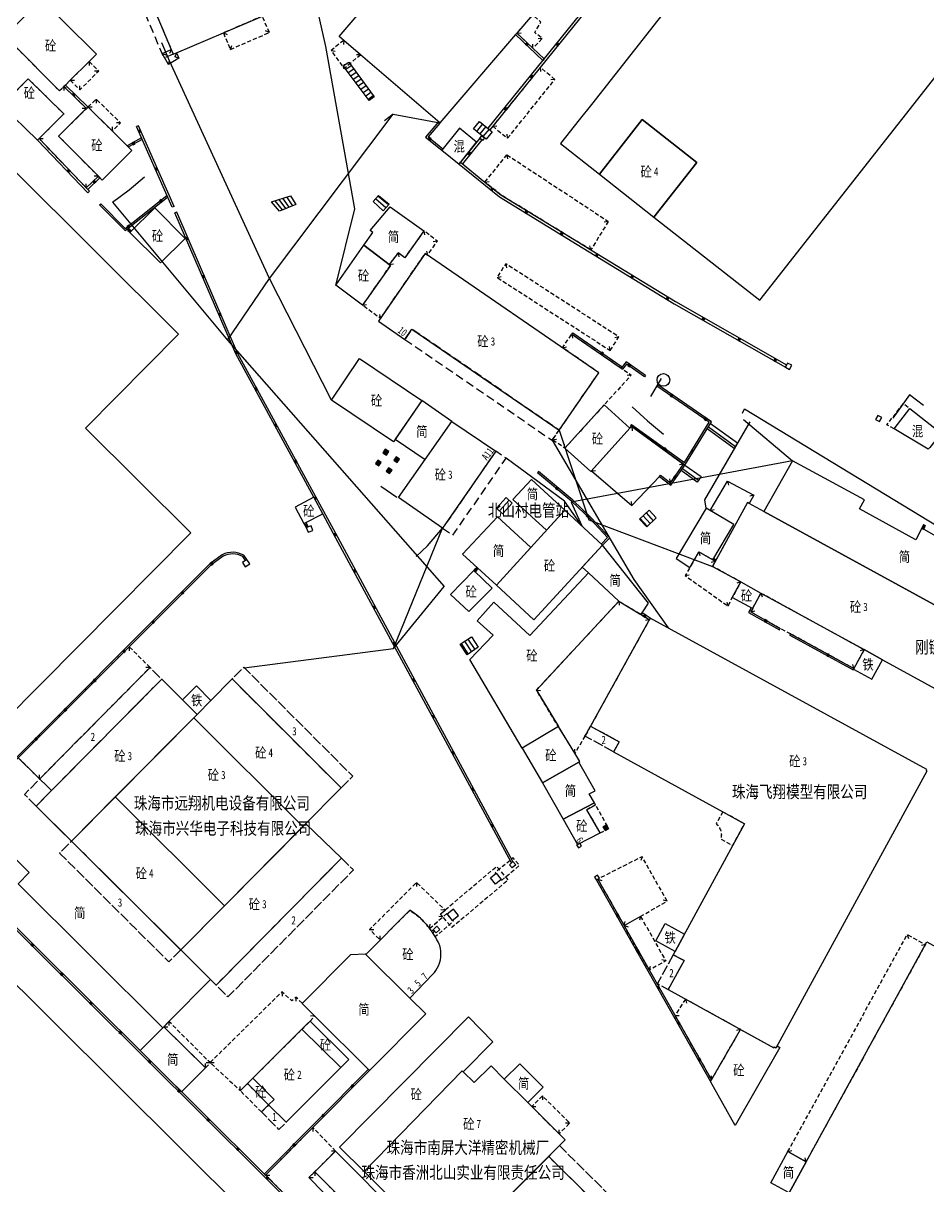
# Model space of a CAD drawing. Extents: x 395778 to 396698, y 996972 to 998012.
# Drawn here: x 396337.4 to 396446.7, y 997103.6 to 997244.1 of the extents above; entities that cross this region are included whole.
import ezdxf
from ezdxf.enums import TextEntityAlignment as Align

# ---------------------------------------------------------------- set-up
doc = ezdxf.new("R2010")
doc.units = 0
doc.header["$LTSCALE"] = 0.5
for name, pattern in [('X32', [1.5, 1, -0.5]), ('X39', [3, 2.5, -0.5]), ('X5', [3, 2, -1])]:
    doc.linetypes.add(name, pattern=pattern)
doc.layers.get('0').update_dxf_attribs({"linetype": 'CONTINUOUS'})
doc.layers.add('ASSIST', color=7, linetype='CONTINUOUS', plot=False)
doc.layers.add('JMD', color=6, linetype='CONTINUOUS')
doc.layers.add('门牌号', color=2, linetype='CONTINUOUS')
doc.styles.add('宋体', font='')
doc.styles.add('正等线体', font='simhei.ttf')
doc.styles.add('细等线体', font='', dxfattribs={"width": 0.8})
doc.styles.get('宋体').set_extended_font_data('SimSun')
doc.styles.get('细等线体').set_extended_font_data('SimSun')
doc.linetypes.add('444', pattern='A,4.5,[145,AAA.SHX,S=1,R=0,X=0,Y=1],4.5,-0.5,[146,AAA.SHX,S=1,R=0,X=0,Y=0],-0.5', length=10)
doc.linetypes.add('445', pattern='A,8,-0.5,[147,AAA.SHX,S=1,R=0,X=0,Y=0],-1.5', length=10)

# ---------------------------------------------------------------- blocks, each defined once
blk = doc.blocks.new('*U0')
at = {"linetype": 'Continuous'}
for points in [[(0, 0), (0.5, 0.5), (-0.5, 0.5)], [(0, 0), (-0.5, 0.5), (-0.5, -0.5)], [(0, 0), (-0.5, -0.5), (0.5, -0.5)], [(0, 0), (0.5, -0.5), (0.5, 0.5)]]:
    blk.add_solid(points, dxfattribs=at)
blk = doc.blocks.new('gc002')
blk.add_lwpolyline([(-0.5, -0.5), (0.5, -0.5), (0.5, 0.5), (-0.5, 0.5), (-0.5, -0.5)])
at = {"linetype": 'Continuous'}
blk.add_blockref('*U0', (0, 0), dxfattribs=at)

msp = doc.modelspace()

# ---------------------------------------------------------------- linework, layer by layer
at = {"layer": 'ASSIST', "linetype": 'Continuous', "flags": 128}
for points in [[(396375.14, 997212.44), (396377.43, 997221.67), (396373.94, 997241.31), (396371.57, 997251.75), (396370.35, 997246.72)], [(396374.61, 997198.59), (396367.11, 997213.29), (396355.04, 997239.59), (396354.09, 997241.73)], [(396362.03, 997205.81), (396367.11, 997213.29), (396382.07, 997233.14), (396387.69, 997232.07)], [(396382.07, 997233.14), (396381, 997232.32)], [(396350.14, 997224), (396352.03, 997225.56)], [(396348.15, 997222.48), (396350.14, 997224)], [(396348.15, 997222.48), (396350.14, 997224)], [(396245.48, 997220.25), (396248.42, 997215.51), (396379.52, 997085.15)], [(396414.46, 997201.18), (396413.16, 997199.03)], [(396410.95, 997197.78), (396412.8, 997196.08)], [(396412.8, 997196.08), (396410.95, 997197.78)], [(396412.8, 997196.08), (396414.71, 997194.46)], [(396402.13, 997194.95), (396405.71, 997184.13), (396420.64, 997178.48)], [(396430.3, 997191.24), (396403.58, 997186.25), (396404.84, 997183.39)], [(396380.55, 997188.19), (396382.52, 997186.85)], [(396364.07, 997166.22), (396382.09, 997168.56), (396388.03, 997183.09)], [(396382.09, 997168.56), (396388.24, 997176.04)]]:
    msp.add_lwpolyline(points, dxfattribs=at)
for points in [[(396379.17, 997234.8), (396376.03, 997238.95), (396376.71, 997239.42), (396379.78, 997235.22)], [(396367.36, 997222.53), (396369.65, 997223.28), (396370.29, 997222.23), (396368.31, 997221.42)], [(396381.59, 997222.27), (396380.85, 997221.43), (396379.63, 997222.57), (396380.27, 997223.32)], [(396420, 997195.11), (396420.4, 997195.77), (396423.67, 997193.41), (396423.28, 997192.75)], [(396416.84, 997190.06), (396417.31, 997190.73), (396419.26, 997189.33), (396418.79, 997188.66)], [(396395.72, 997186.81), (396396.44, 997186.13), (396395.28, 997184.85), (396394.55, 997185.54)], [(396411.83, 997184.21), (396412.99, 997185.28), (396413.85, 997184.36), (396412.71, 997183.26)], [(396390.15, 997169.09), (396391.51, 997169.99), (396392.32, 997168.71), (396391, 997167.81)]]:
    msp.add_lwpolyline(points, close=True, dxfattribs=at)
at = {"layer": 'ASSIST', "linetype": 'Continuous'}
msp.add_lwpolyline([(396392.5, 997232.24), (396394.03, 997231.01), (396393.3, 997230.12), (396391.78, 997231.34)], close=True, dxfattribs=at)
at = {"layer": 'ASSIST', "linetype": 'Continuous', "flags": 128}
for points, elevation in [([(396348.15, 997222.48), (396362.03, 997205.81), (396388.24, 997176.04)], -81.77), ([(396424.37, 997196.22), (396430.3, 997191.24)], -82.36), ([(396401.27, 997193.72), (396411.15, 997176.89), (396415.28, 997171.05)], -83.61), ([(396404.84, 997183.39), (396402.76, 997186.36), (396395.71, 997191.55)], -84.73)]:
    msp.add_lwpolyline(points, dxfattribs=dict(at, elevation=elevation))
at = {"layer": 'JMD', "linetype": 'X32'}
for p, q in [((396361.54, 997242.95), (396362, 997242.76)), ((396367.1, 997242.99), (396366.64, 997243.18)), ((396397.01, 997242.92), (396397.51, 997242.95)), ((396400.08, 997242.29), (396399.58, 997242.25)), ((396362.39, 997240.96), (396362.57, 997241.42)), ((396374.56, 997240.83), (396375.05, 997240.76)), ((396376.08, 997242.05), (396376.07, 997241.55)), ((396398.95, 997241.09), (396398.93, 997241.59)), ((396345.32, 997239.5), (396345.32, 997239)), ((396378.11, 997240.31), (396377.61, 997240.31)), ((396346.48, 997238.33), (396345.98, 997238.33)), ((396376.1, 997238.66), (396376.17, 997239.16)), ((396399.83, 997238.76), (396399.88, 997238.27)), ((396343.04, 997237.23), (396343.54, 997237.23)), ((396344.2, 997236.06), (396344.2, 997236.56)), ((396401.6, 997237.33), (396401.11, 997237.27)), ((396342.28, 997236.47), (396342.28, 997235.97)), ((396345, 997233.82), (396344.5, 997233.82)), ((396345.18, 997234), (396345.68, 997234)), ((396346.17, 997234.94), (396346.17, 997234.44)), ((396348.13, 997231.08, -85.89), (396348.13, 997231.58, -85.89)), ((396349.11, 997232.08), (396348.61, 997232.07)), ((396394.09, 997231.67), (396394.59, 997231.72)), ((396339.27, 997230.17), (396339.77, 997230.17)), ((396395.88, 997230.22), (396395.83, 997230.72)), ((396395.81, 997228.22), (396395.89, 997227.72)), ((396346.44, 997225.62), (396345.94, 997225.62)), ((396344.97, 997224.21), (396344.98, 997224.71)), ((396393.15, 997224.93), (396393.64, 997224.98)), ((396408.05, 997220.17), (396407.57, 997220.06)), ((396405.95, 997216.73), (396405.83, 997217.22)), ((396395.66, 997215.05), (396395.77, 997214.56)), ((396394.61, 997213.41), (396395.1, 997213.52)), ((396409.32, 997206.22), (396408.83, 997206.11)), ((396408.29, 997204.57), (396408.18, 997205.06)), ((396426.49, 997175.27), (396426.64, 997174.79)), ((396409.34, 997174.28), (396409.35, 997173.71)), ((396413.01, 997172.02), (396412.55, 997171.93)), ((396425.28, 997172.98), (396425.76, 997173.12)), ((396350.17, 997168.78), (396350.17, 997168.28)), ((396438.97, 997168.43), (396438.49, 997168.29)), ((396352.68, 997166.27), (396352.18, 997166.27)), ((396437.72, 997166.16), (396437.58, 997166.64)), ((396399.36, 997163.54), (396399.85, 997163.49)), ((396404.01, 997155.91), (396404.01, 997156.41)), ((396339.34, 997152.8), (396339.34, 997153.3)), ((396412.13, 997143.41), (396411.99, 997142.94)), ((396406.79, 997140.68), (396407.27, 997140.55)), ((396415.17, 997138.03), (396414.69, 997138.16)), ((396409.96, 997135.08), (396410.09, 997135.56)), ((396411.95, 997136.2), (396411.82, 997135.72)), ((396409.96, 997135.08), (396410.44, 997134.94)), ((396413.01, 997129.69), (396413.14, 997130.17)), ((396415, 997130.82), (396414.52, 997130.95)), ((396417.38, 997126.2), (396417.5, 997125.71)), ((396416.11, 997124.22), (396416.61, 997124.21)), ((396354.34, 997122.86), (396354.84, 997122.86)), ((396354.97, 997123.5), (396354.97, 997123)), ((396424.04, 997122.53), (396423.56, 997122.39)), ((396359.39, 997117.9), (396359.38, 997118.4)), ((396359.98, 997118.48), (396359.48, 997118.48)), ((396420.52, 997116.44), (396420.52, 997116.94)), ((396400.09, 997114.51), (396400.09, 997114.01)), ((396398.8, 997113.22), (396399.3, 997113.22)), ((396402.1, 997109.92), (396402.1, 997110.42)), ((396403.4, 997111.21), (396402.9, 997111.21))]:
    msp.add_line(p, q, dxfattribs=at)
at = {"layer": 'JMD', "linetype": 'Continuous'}
for p, q in [((396397.01, 997242.92), (396396.84, 997242.74)), ((396355.24, 997240.93), (396355.05, 997240.47)), ((396354.16, 997240.47), (396354.63, 997240.31)), ((396354.93, 997239.15), (396355.05, 997239.63)), ((396356.15, 997239.88), (396355.67, 997240.04)), ((396355.87, 997240.53), (396355.69, 997240.06)), ((396376.03, 997238.95), (396376.71, 997239.42)), ((396400.29, 997239.82), (396400.14, 997239.63)), ((396376.33, 997238.55), (396377, 997239.02)), ((396376.64, 997238.15), (396377.3, 997238.61)), ((396376.94, 997237.75), (396377.6, 997238.21)), ((396342.46, 997236.65), (396342.28, 997236.47)), ((396377.24, 997237.35), (396377.89, 997237.81)), ((396377.54, 997236.95), (396378.19, 997237.4)), ((396377.84, 997236.56), (396378.48, 997237)), ((396378.15, 997236.16), (396378.78, 997236.59)), ((396378.45, 997235.76), (396379.07, 997236.19)), ((396378.75, 997235.36), (396379.37, 997235.79)), ((396379.05, 997234.96), (396379.66, 997235.38)), ((396345.18, 997234), (396345, 997233.82)), ((396351.27, 997231.72), (396351.04, 997231.62)), ((396387.53, 997232.21), (396387.7, 997232.06)), ((396392.86, 997231.95), (396392.14, 997231.05)), ((396393.25, 997231.64), (396392.53, 997230.74)), ((396393.64, 997231.32), (396392.91, 997230.43)), ((396394.03, 997231.01), (396393.3, 997230.12)), ((396393.51, 997231.43), (396393.75, 997231.24)), ((396339.09, 997229.99), (396339.27, 997230.17)), ((396392.53, 997230.23), (396392.77, 997230.03)), ((396387.93, 997228.78), (396388.07, 997228.95, -83.67)), ((396390.02, 997227.08), (396390.21, 997227.31)), ((396390.21, 997227.31), (396390.44, 997227.12)), ((396346.62, 997225.44), (396346.44, 997225.62)), ((396345.15, 997224.03), (396344.97, 997224.21)), ((396345.17, 997223.64), (396345.35, 997223.81)), ((396354.81, 997223.11), (396354.73, 997223.3)), ((396367.75, 997222.66), (396368.65, 997221.56)), ((396368.23, 997222.81), (396369.06, 997221.73)), ((396368.7, 997222.97), (396369.47, 997221.9)), ((396369.18, 997223.13), (396369.88, 997222.07)), ((396369.65, 997223.28), (396370.29, 997222.23)), ((396380.85, 997221.43), (396379.63, 997222.57)), ((396381.18, 997221.81), (396379.92, 997222.9)), ((396381.51, 997222.18), (396380.21, 997223.24)), ((396346.59, 997222.17), (396346.73, 997222.31)), ((396355.59, 997221.98), (396355.36, 997221.88)), ((396355.92, 997221.3), (396355.69, 997221.2)), ((396350.24, 997218.83), (396350.38, 997218.97, 9.44)), ((396385.77, 997219.03), (396385.84, 997218.54)), ((396387.4, 997217.8), (396386.91, 997217.72)), ((396382.66, 997216.39), (396382.73, 997215.89)), ((396386.23, 997216.09), (396386.13, 997216.58)), ((396381.58, 997214.97), (396382.08, 997215.04)), ((396378.36, 997210.06), (396378.85, 997210.14)), ((396380.54, 997208.45), (396380.45, 997208.94)), ((396403.64, 997206.55), (396403.76, 997206.72)), ((396403.64, 997206.55), (396403.73, 997206.06)), ((396402.51, 997204.91), (396403, 997205)), ((396429.45, 997202.57), (396429.6, 997202.83)), ((396409.6, 997202.45), (396409.73, 997202.61, 12.75)), ((396409.6, 997202.45), (396409.76, 997202.32)), ((396410.83, 997201.61), (396410.33, 997201.55)), ((396412.54, 997201.56), (396412.43, 997201.39)), ((396414.04, 997200.44), (396413.93, 997200.28)), ((396420.4, 997195.77), (396423.67, 997193.41)), ((396410.75, 997195.49), (396410.86, 997195.65)), ((396410.9, 997195.38), (396410.93, 997194.88)), ((396420.14, 997195.34), (396423.42, 997192.98)), ((396401.31, 997193.78), (396401.81, 997193.87)), ((396402.8, 997192.76), (396402.75, 997193.26)), ((396417.15, 997190.85), (396416.65, 997190.77)), ((396417.02, 997190.32), (396418.97, 997188.92)), ((396417.31, 997190.73), (396417.15, 997190.85, 12.34)), ((396417.31, 997190.73), (396419.26, 997189.33)), ((396399.61, 997189.94), (396399.48, 997189.79)), ((396406.01, 997190.03), (396406.51, 997190.06)), ((396414.23, 997189.35), (396414.36, 997189.51)), ((396415.55, 997188.58), (396415.48, 997189.07)), ((396422.45, 997188.78), (396422.59, 997188.3)), ((396395.72, 997186.81), (396394.55, 997185.54)), ((396396.08, 997186.47), (396394.91, 997185.19)), ((396396.44, 997186.13), (396395.28, 997184.85)), ((396410.89, 997185.83), (396410.86, 997186.33)), ((396425.64, 997187.11), (396425.16, 997186.97)), ((396412.26, 997184.6), (396413.13, 997183.66)), ((396412.63, 997184.94), (396413.49, 997184.01)), ((396412.99, 997185.28), (396413.85, 997184.36)), ((396420.35, 997185.24), (396420.83, 997185.36)), ((396371.27, 997183.67), (396371.49, 997183.78, 9.69)), ((396371.56, 997183.17), (396371.8, 997183.27)), ((396411.89, 997184.26), (396412.77, 997183.32)), ((396446.15, 997183.53), (396446.32, 997183.42)), ((396445.95, 997183.1), (396446.12, 997183)), ((396407.37, 997181.07), (396407.22, 997181.21)), ((396364.36, 997179.31), (396364.2, 997179.2)), ((396419, 997180.26), (396419.13, 997179.78)), ((396420.97, 997179.08), (396420.48, 997178.96)), ((396420.69, 997179.27), (396421.18, 997179.38)), ((396420.97, 997179.08), (396420.85, 997179.57)), ((396391.79, 997177.98), (396391.93, 997177.84, 10.95)), ((396392.17, 997178.37), (396392.32, 997178.23, 10.95)), ((396417.34, 997177.38), (396417.83, 997177.48)), ((396424.07, 997176.6), (396423.59, 997176.46)), ((396422.52, 997173.69), (396422.4, 997174.17)), ((396425.32, 997173.49), (396425.5, 997173.4)), ((396412.13, 997172.88), (396411.99, 997172.69)), ((396413.12, 997172.23), (396413.02, 997172.04)), ((396428.73, 997170.8), (396428.83, 997170.98)), ((396390.26, 997169.17), (396391.11, 997167.88)), ((396390.68, 997169.44), (396391.51, 997168.16)), ((396391.09, 997169.71), (396391.91, 997168.43)), ((396391.51, 997169.99), (396392.32, 997168.71)), ((396429.97, 997170.16), (396430.06, 997170.34)), ((396437.63, 997165.99), (396437.72, 997166.16)), ((396396.53, 997142.81), (396396.34, 997142.65, 9.95)), ((396384.88, 997140.29), (396384.89, 997139.79)), ((396406.61, 997140.57), (396406.79, 997140.68)), ((396388.33, 997136.95), (396387.83, 997136.97)), ((396388.07, 997136.13), (396387.57, 997136.17)), ((396379.21, 997134.61), (396379.71, 997134.61)), ((396386.46, 997134.74), (396386.51, 997135.24)), ((396386.9, 997134.58), (396387.04, 997134.43, 9.66)), ((396444.18, 997134), (396444.32, 997133.52)), ((396380.49, 997133.33), (396380.49, 997133.83)), ((396446.36, 997132.81), (396445.88, 997132.67)), ((396368.62, 997127.07), (396368.63, 997126.57)), ((396370.31, 997126.44), (396370.3, 997125.94)), ((396372.57, 997124.17), (396372.07, 997124.15)), ((396359.93, 997118.53), (396360.43, 997118.53)), ((396379.19, 997117.57), (396379.05, 997117.71)), ((396420.4, 997116.24), (396420.52, 997116.44)), ((396363.58, 997115.13), (396363.58, 997115.63)), ((396372.36, 997110.69), (396372.35, 997110.19)), ((396375.09, 997107.84), (396374.59, 997107.84)), ((396429.75, 997107.77), (396430.23, 997107.91)), ((396431.96, 997106.55), (396431.82, 997107.03)), ((396366.64, 997104.93), (396366.5, 997105.07)), ((396366.64, 997104.93), (396367.14, 997104.94)), ((396371.88, 997104.65), (396372.38, 997104.65)), ((396372.58, 997105.34), (396372.58, 997104.84))]:
    msp.add_line(p, q, dxfattribs=at)
at = {"layer": 'JMD', "color": 7, "linetype": 'Continuous'}
for points in [[(396439.49, 997288.34), (396393.51, 997231.43)], [(396392.53, 997230.23), (396390.21, 997227.31)], [(396390.02, 997227.08), (396394.89, 997223.13), (396404.29, 997217.39), (396416.03, 997210.22), (396429.45, 997202.57)]]:
    msp.add_lwpolyline(points, dxfattribs=at)
at = {"layer": 'JMD', "linetype": 'Continuous'}
for points in [[(396439.71, 997288.14), (396399.83, 997238.76), (396394.09, 997231.67), (396393.75, 997231.24)], [(396432.9, 997268.49), (396406.01, 997234.31), (396404.53, 997232.43), (396402.28, 997229.58), (396406.97, 997225.89), (396412.15, 997232.49), (396418.75, 997227.3), (396413.56, 997220.7), (396426.35, 997210.65), (396460.24, 997253.8)], [(396376.71, 997239.42), (396379.78, 997235.22)], [(396379.17, 997234.8), (396376.03, 997238.95)], [(396393.3, 997230.12), (396391.78, 997231.34)], [(396392.5, 997232.24), (396394.03, 997231.01)], [(396392.77, 997230.03), (396390.44, 997227.12)], [(396390.21, 997227.31), (396393.15, 997224.93), (396395.07, 997223.38), (396404.45, 997217.65), (396405.95, 997216.73), (396416.18, 997210.48), (396429.6, 997202.83)], [(396367.36, 997222.53), (396369.65, 997223.28)], [(396379.63, 997222.57), (396380.27, 997223.32)], [(396370.29, 997222.23), (396368.31, 997221.42)], [(396381.59, 997222.27), (396380.85, 997221.43)], [(396420, 997195.11), (396420.4, 997195.77)], [(396423.67, 997193.41), (396423.28, 997192.75)], [(396416.84, 997190.06), (396417.31, 997190.73)], [(396419.26, 997189.33), (396418.79, 997188.66)], [(396395.72, 997186.81), (396396.44, 997186.13)], [(396395.28, 997184.85), (396394.55, 997185.54)], [(396411.83, 997184.21), (396412.99, 997185.28)], [(396413.85, 997184.36), (396412.71, 997183.26)], [(396390.15, 997169.09), (396391.51, 997169.99)], [(396392.32, 997168.71), (396391, 997167.81)]]:
    msp.add_lwpolyline(points, dxfattribs=at)
at = {"layer": 'JMD', "linetype": 'Continuous', "flags": 128}
for points in [[(396342.17, 997271.96), (396355.24, 997240.93), (396355.48, 997240.36), (396355.87, 997240.53), (396361.54, 997242.95), (396366.25, 997244.97), (396366.66, 997245.14), (396370.35, 997246.72), (396370.05, 997247.29), (396364.17, 997258.68), (396362.71, 997258.13), (396356.33, 997255.71), (396352.95, 997263.73), (396354.15, 997264.23), (396356.61, 997265.25), (396359.4, 997266.41), (396354.88, 997277.28)], [(396389.33, 997258.67), (396390.23, 997257.9), (396401.53, 997248.18), (396398.91, 997245.12), (396397.01, 997242.92), (396396.84, 997242.74), (396387.69, 997232.07), (396378.11, 997240.31), (396376.08, 997242.05), (396375.54, 997242.52)], [(396344.88, 997195.19), (396357.63, 997182.53), (396330.44, 997155.14), (396279.03, 997206.38), (396293.31, 997220.77), (396296.13, 997223.61), (396306.17, 997233.71), (396314.68, 997225.23), (396325.91, 997236.58), (396356.1, 997206.55)], [(396339.09, 997229.99), (396342.27, 997233.16), (396337.96, 997237.4), (396334.78, 997234.16)], [(396380.3, 997208.11), (396383.48, 997205.9), (396384.32, 997207.15), (396402.13, 997194.95), (396406.91, 997201.89), (396385.93, 997216.29)], [(396402.8, 997192.76), (396405.94, 997189.95), (396410.67, 997195.17), (396407.55, 997197.99)], [(396410.89, 997185.83), (396414.23, 997189.35), (396414.36, 997189.51), (396415.55, 997188.58), (396417.15, 997190.85), (396410.9, 997195.38), (396410.67, 997195.17), (396406.01, 997190.03)], [(396456.82, 997168.74), (396458.19, 997171.23), (396459.44, 997173.34), (396460.73, 997172.58), (396461.52, 997173.92), (396456.59, 997177.02), (396456.13, 997176.21), (396449.21, 997179.94), (396449.77, 997180.93), (396445.95, 997183.1), (396445.22, 997181.71), (396438.4, 997185.43), (396438.99, 997186.51), (396430.3, 997191.24), (396426.86, 997185.11)], [(396424.86, 997186.21), (396420.64, 997178.48), (396424.07, 997176.6), (396426.49, 997175.27), (396438.97, 997168.43), (396441.18, 997167.21), (396452.58, 997160.96), (396456.82, 997168.74), (396426.86, 997185.11), (396425.08, 997186.09)], [(396394.53, 997176.21), (396402.8, 997185.27), (396407.37, 997181.07), (396399.07, 997172.04)], [(396372.13, 997183.4), (396371.56, 997183.17), (396371.79, 997182.62), (396372.35, 997182.84)], [(396412.13, 997172.88), (396412.89, 997174.05), (396407.37, 997181.07), (396404.91, 997178.4), (396405.64, 997177.72), (396409.34, 997174.28), (396411.99, 997172.69)], [(396364.36, 997179.31), (396363.84, 997178.96), (396364.19, 997178.43), (396364.72, 997178.79)], [(396446.5, 997153.83), (396446.54, 997153.93), (396413.12, 997172.23), (396405.91, 997159.19), (396409.38, 997157.29), (396408.7, 997156.07), (396421.88, 997148.83), (396424.51, 997147.38), (396423.07, 997144.74), (396415.88, 997131.53), (396417.22, 997130.87), (396415.28, 997127.35), (396428.05, 997120.32), (396428.13, 997120.44), (396428.34, 997120.32), (396446.59, 997153.78)], [(396354.09, 997164.86), (396356.6, 997162.36), (396358.36, 997160.6), (396343.18, 997145.29), (396338.92, 997149.53), (396340.76, 997151.39)], [(396371.16, 997147.05), (396375.78, 997151.71), (396362.6, 997164.88), (396360.04, 997162.29), (396358.36, 997160.6), (396357.96, 997160.19)], [(396371.16, 997147.05), (396357.96, 997160.19), (396348.47, 997150.63), (396361.68, 997137.49)], [(396400.12, 997152.32), (396404.5, 997154.83), (396404.63, 997154.9), (396404.01, 997155.91), (396402.03, 997159.12), (396397.64, 997156.53)], [(396340.76, 997151.39), (396336.76, 997155.37), (396330.46, 997149.07), (396338.08, 997141.48), (396336.73, 997140.12), (396354.21, 997122.73), (396354.97, 997123.5), (396359.99, 997128.57), (396338.92, 997149.53)], [(396356.39, 997132.15), (396361.68, 997137.49), (396348.47, 997150.63), (396343.18, 997145.29)], [(396375.8, 997143.22), (396360.68, 997127.89), (396356.39, 997132.15), (396371.49, 997147.39)], [(396404.23, 997144.83), (396404.47, 997144.46), (396404.82, 997144.69), (396404.61, 997145.03)], [(396406.39, 997140.94), (396406.61, 997140.57), (396406.98, 997140.8), (396406.76, 997141.16)], [(396351.48, 997119.99), (396354.21, 997122.73), (396354.34, 997122.86), (396359.39, 997117.9), (396356.5, 997115)], [(396398.31, 997113.7), (396395.49, 997116.51), (396393.88, 997118.12), (396391.84, 997116.11), (396390.53, 997117.41), (396390.38, 997117.55), (396378.56, 997105.36), (396384.51, 997099.44), (396384.7, 997099.63), (396385.39, 997100.32), (396389.71, 997096.02), (396402.16, 997108.5), (396402.84, 997109.18), (396402.1, 997109.92), (396398.8, 997113.22)], [(396429.9, 997102.8), (396427.68, 997104.01), (396429.75, 997107.77), (396431.96, 997106.55)], [(396419.26, 997066.8), (396389.71, 997096.02), (396400.85, 997107.18), (396430.34, 997077.92)]]:
    msp.add_lwpolyline(points, close=True, dxfattribs=at)
at = {"layer": 'JMD', "linetype": 'X5', "flags": 128}
for points in [[(396355.48, 997240.36), (396354.38, 997239.9), (396341.07, 997271.5), (396342.17, 997271.96), (396355.24, 997240.93)], [(396383.48, 997205.9), (396401.27, 997193.72), (396402.13, 997194.95), (396384.32, 997207.15)]]:
    msp.add_lwpolyline(points, close=True, dxfattribs=at)
at = {"layer": 'JMD', "linetype": 'Continuous', "flags": 128}
for points, elevation in [([(396339.57, 997246.98), (396342.24, 997244.32), (396346.2, 997240.37), (396345.32, 997239.5), (396343.04, 997237.23), (396342.46, 997236.65), (396341.74, 997235.94), (396336.18, 997241.53), (396335.14, 997242.58)], -86.5), ([(396355.48, 997240.36), (396355.87, 997240.53), (396356.15, 997239.88), (396354.93, 997239.15), (396354.16, 997240.47), (396355.24, 997240.93)], -86.85), ([(396345.18, 997234), (396341.63, 997230.48), (396346.44, 997225.62), (396346.88, 997225.17), (396348.25, 997226.53), (396350.04, 997228.29), (396350.49, 997228.74), (396349.91, 997229.31), (396348.13, 997231.08)], -87.82), ([(396350.24, 997218.83), (396353.26, 997221.82), (396356.94, 997218.11), (396353.94, 997215.15)], 9.78), ([(396378.51, 997217.29), (396379.59, 997218.82), (396379.26, 997219.07), (396381.69, 997221.92), (396385.77, 997219.03), (396383.46, 997215.78), (396382.66, 997216.39), (396381.58, 997214.97)], -85.84), ([(396378.51, 997217.29), (396381.72, 997214.86), (396378.36, 997210.06), (396375.13, 997212.45)], -84.32), ([(396382.08, 997193.53), (396374.61, 997198.59), (396378, 997203.61), (396385.51, 997198.54)], -84.41), ([(396382.29, 997193.85), (396385.91, 997191.41), (396389.16, 997196.01), (396385.51, 997198.54)], -85.8), ([(396388.03, 997183.09), (396382.69, 997186.79), (396389.16, 997196.01), (396394.45, 997192.4)], -81.19), ([(396400.6, 997182.86), (396396.52, 997186.58), (396398.76, 997189), (396402.8, 997185.27)], 10.88), ([(396420.97, 997179.08), (396420.69, 997179.27), (396423.22, 997183.53), (396420.35, 997185.24), (396422.45, 997188.78), (396425.64, 997187.11), (396425.08, 997186.09), (396424.86, 997186.21)], -85.8), ([(396371.27, 997183.67), (396373.55, 997184.85), (396372.47, 997186.84), (396370.21, 997185.66)], 9.7), ([(396420.69, 997179.27), (396423.22, 997183.53), (396419.87, 997185.53), (396416.24, 997179.42), (396417.92, 997178.37), (396419, 997180.26)], 10.96), ([(396394.53, 997176.21), (396390.44, 997179.95), (396394.66, 997184.46), (396398.7, 997180.78)], -85.76), ([(396391.21, 997173.03), (396388.97, 997175.09), (396391.79, 997177.98), (396394.01, 997175.87)], -85.24), ([(396394.24, 997174.15), (396398.58, 997170.12), (396405.64, 997177.72), (396409.34, 997174.28), (396399.36, 997163.54), (396402.03, 997159.12), (396397.64, 997156.53), (396391.34, 997167.23), (396394.15, 997170.17), (396392.19, 997171.92)], -84.3), ([(396426.49, 997175.27), (396425.47, 997173.41), (396423.03, 997174.71), (396424.07, 997176.6)], -85.77), ([(396438.97, 997168.43), (396437.68, 997166.08), (396439.89, 997164.86), (396441.18, 997167.21)], -85.42), ([(396358.36, 997160.6), (396356.6, 997162.36), (396358.28, 997164.04), (396360.04, 997162.29)], -76.01), ([(396406.38, 997149.9), (396405.76, 997150.99), (396406.48, 997151.36), (396404.5, 997154.83), (396400.12, 997152.32), (396402.6, 997147.96)], 10.81), ([(396406.5, 997149.69), (396406.38, 997149.9), (396402.6, 997147.96), (396404.33, 997144.88), (396407.06, 997146.28), (396405.44, 997149.08)], 10.89), ([(396396.86, 997142.44), (396396.42, 997142.07), (396396.1, 997142.44), (396396.53, 997142.81)], 9.95), ([(396395.12, 997140.66), (396394.42, 997140.09), (396393.81, 997140.84), (396394.51, 997141.42)], 9.77), ([(396378.75, 997131.59), (396384.07, 997126.32), (396386.87, 997129.21), (396387.06, 997129.43), (396387.21, 997129.64), (396387.39, 997129.93), (396387.52, 997130.2), (396387.65, 997130.53), (396387.76, 997130.95), (396387.81, 997131.27), (396387.83, 997131.61), (396387.81, 997132.01), (396387.76, 997132.33), (396387.68, 997132.67), (396387.61, 997132.83), (396387.48, 997133.1), (396387.34, 997133.38), (396387.2, 997133.64), (396387.06, 997133.87), (396386.9, 997134.12), (396386.69, 997134.43), (396386.52, 997134.67), (396386.41, 997134.81), (396386.26, 997134.99), (396386.11, 997135.18), (396385.96, 997135.35), (396385.74, 997135.59), (396385.56, 997135.76), (396385.35, 997135.96), (396385.14, 997136.15), (396384.91, 997136.35), (396384.09, 997136.95)], 9.56), ([(396389.2, 997135.69), (396389.97, 997136.31), (396389.34, 997137.08), (396388.57, 997136.45)], 9.69), ([(396387.71, 997134.61), (396387.34, 997135), (396386.9, 997134.58), (396387.27, 997134.19)], 9.66), ([(396416.12, 997131.96), (396413.78, 997133.23), (396414.92, 997135.34), (396417.26, 997134.06)], -81.82), ([(396385.99, 997124.42), (396379.19, 997117.57), (396372.57, 997124.17), (396371.06, 997125.68), (396376.95, 997131.59), (396378.69, 997131.65), (396378.75, 997131.59), (396384.07, 997126.32)], 9.56), ([(396375.75, 997117.94), (396376.72, 997118.91), (396372.01, 997123.53), (396371.04, 997122.56)], -85.58), ([(396390.38, 997117.55), (396390.53, 997117.41), (396394.11, 997121.02), (396391.15, 997124.05), (396375.58, 997108.32), (396378.56, 997105.36)], 9.6), ([(396371.04, 997122.56), (396375.75, 997117.94), (396369.12, 997111.31), (396367.01, 997113.42), (396367.67, 997114.08), (396365.11, 997116.65)], -85.58), ([(396428.47, 997120.54), (396428.77, 997120.37), (396423.4, 997110.94), (396420.4, 997116.24), (396424.04, 997122.53), (396428.05, 997120.32), (396428.13, 997120.44), (396428.34, 997120.32)], 10.59), ([(396398.31, 997113.7), (396400.17, 997115.57), (396397.35, 997118.37), (396395.49, 997116.51), (396395.49, 997116.51)], -87.25), ([(396365.11, 997116.65), (396367.67, 997114.08), (396367.01, 997113.42), (396364.45, 997115.99)], -85.58), ([(396396.87, 997080.9), (396399.32, 997083.47), (396375.09, 997107.84), (396372.58, 997105.34)], 9.84)]:
    msp.add_lwpolyline(points, close=True, dxfattribs=dict(at, elevation=elevation))
at = {"layer": 'JMD', "linetype": 'X32', "elevation": -85.59}
msp.add_lwpolyline([(396361.54, 997242.95), (396362.39, 997240.96), (396367.1, 997242.99), (396366.25, 997244.97)], close=True, dxfattribs=at)
at = {"layer": 'JMD', "linetype": 'X32', "flags": 128}
for points, elevation in [([(396397.01, 997242.92), (396398.95, 997241.09), (396400.08, 997242.29), (396399.16, 997242.98), (396399.92, 997244.26), (396398.91, 997245.12)], -83.88), ([(396376.08, 997242.05), (396374.56, 997240.83), (396376.1, 997238.66), (396378.11, 997240.31)], -85.1), ([(396345.32, 997239.5), (396346.48, 997238.33), (396344.2, 997236.06), (396343.04, 997237.23)], -85.54), ([(396345.18, 997234), (396346.17, 997234.94), (396349.11, 997232.08), (396348.13, 997231.08)], -85.89), ([(396383.46, 997215.78), (396382.66, 997216.39), (396381.58, 997214.97), (396381.72, 997214.86), (396378.36, 997210.06), (396380.54, 997208.45), (396385.93, 997216.29), (396386.23, 997216.09), (396387.4, 997217.8), (396385.77, 997219.03)], 12.75), ([(396408.29, 997204.57), (396409.32, 997206.22), (396395.66, 997215.05), (396394.61, 997213.41)], -84.3), ([(396420.64, 997178.48), (396420.97, 997179.08), (396420.69, 997179.27), (396419, 997180.26), (396417.92, 997178.37), (396417.34, 997177.38), (396422.52, 997173.69), (396423.03, 997174.71), (396424.07, 997176.6)], 11), ([(396407.06, 997146.28), (396408.12, 997146.8), (396406.5, 997149.69), (396405.44, 997149.08)], 10.89), ([(396395.14, 997140.54), (396397.31, 997142.36), (396396.56, 997143.27), (396394.37, 997141.47), (396394.45, 997141.37), (396394.51, 997141.42), (396395.12, 997140.66), (396395.07, 997140.62)], -85.91), ([(396409.96, 997135.08), (396415.17, 997138.03), (396412.13, 997143.41), (396406.98, 997140.8), (396406.79, 997140.68)], 10.91), ([(396387.78, 997136.49), (396394.55, 997142.24), (396395.94, 997140.59), (396389.16, 997134.84)], -82.57), ([(396386.46, 997134.74), (396388.07, 997136.13), (396387.78, 997136.49), (396388.33, 997136.95), (396384.88, 997140.29), (396379.21, 997134.61), (396380.49, 997133.33), (396384.09, 997136.95), (396384.91, 997136.35), (396385.14, 997136.15), (396385.35, 997135.96), (396385.56, 997135.76), (396385.74, 997135.59), (396385.96, 997135.35), (396386.11, 997135.18), (396386.26, 997134.99)], -82.57), ([(396381.4, 997094.69), (396377.32, 997098.96), (396371.88, 997104.65), (396372.58, 997105.34), (396396.87, 997080.9), (396396.19, 997080.2), (396391.37, 997084.9), (396389.15, 997082.67), (396388.21, 997083.6), (396390.04, 997085.46), (396386.53, 997088.91), (396384.7, 997087.06), (396379.23, 997092.47)], 9.84)]:
    msp.add_lwpolyline(points, close=True, dxfattribs=dict(at, elevation=elevation))
at = {"layer": 'JMD', "linetype": 'Continuous', "flags": 128}
for points in [[(396400.14, 997239.63), (396396.84, 997242.74)], [(396345, 997233.82), (396342.28, 997236.47)], [(396355.36, 997221.88), (396351.64, 997230.25), (396351.04, 997231.62)], [(396339.27, 997230.17), (396345.15, 997224.03), (396345.35, 997223.81)], [(396346.73, 997222.31), (396349.68, 997219.33), (396354.73, 997223.3)], [(396396.34, 997142.65), (396375.15, 997181.9), (396373.55, 997184.85), (396372.47, 997186.84), (396363.03, 997204.15), (396355.69, 997221.2)], [(396403.76, 997206.72), (396409.73, 997202.61)], [(396407.22, 997181.21), (396407.94, 997181.96), (396405.9, 997184.18), (396403.64, 997186.33), (396399.48, 997189.79)], [(396446.32, 997183.42), (396446.12, 997183)], [(396413.01, 997172.02), (396411.99, 997172.69)], [(396430.06, 997170.34), (396437.72, 997166.16)], [(396406.79, 997140.68), (396420.52, 997116.44)], [(396366.5, 997105.07), (396379.05, 997117.71)]]:
    msp.add_lwpolyline(points, dxfattribs=at)
at = {"layer": 'JMD', "color": 7, "linetype": 'Continuous', "flags": 128}
for points in [[(396400.29, 997239.82), (396398.95, 997241.09), (396397.01, 997242.92)], [(396345.18, 997234), (396342.46, 997236.65)], [(396355.59, 997221.98), (396351.27, 997231.72)], [(396339.09, 997229.99), (396345.17, 997223.64)], [(396346.59, 997222.17), (396349.66, 997219.06), (396354.81, 997223.11)], [(396396.53, 997142.81), (396375.37, 997182.02), (396363.26, 997204.26), (396355.92, 997221.3)], [(396403.64, 997206.55), (396409.6, 997202.45)], [(396407.37, 997181.07), (396408.22, 997181.95), (396406.04, 997184.32), (396403.77, 997186.48), (396399.61, 997189.94)], [(396446.15, 997183.53), (396445.95, 997183.1)], [(396413.12, 997172.23), (396412.13, 997172.88)], [(396429.97, 997170.16), (396437.63, 997165.99)], [(396406.61, 997140.57), (396420.4, 997116.24)], [(396366.64, 997104.93), (396372.36, 997110.69), (396379.19, 997117.57)]]:
    msp.add_lwpolyline(points, dxfattribs=at)
at = {"layer": 'JMD', "linetype": 'X32', "flags": 128}
for points in [[(396336.18, 997241.53), (396334.52, 997239.89), (396336.45, 997238.02), (396334.61, 997236.1), (396335.66, 997235.07), (396337.96, 997237.4), (396342.27, 997233.16), (396339.27, 997230.17), (396344.97, 997224.21), (396346.44, 997225.62), (396341.63, 997230.48), (396345, 997233.82), (396342.28, 997236.47), (396341.74, 997235.94)], [(396406.91, 997201.89), (396402.51, 997204.91), (396403.64, 997206.55), (396410.83, 997201.61), (396402.8, 997192.76), (396401.31, 997193.78), (396402.13, 997194.95), (396402.13, 997194.95)], [(396426.49, 997175.27), (396438.97, 997168.43), (396437.72, 997166.16), (396430.06, 997170.34), (396428.83, 997170.98), (396425.28, 997172.98), (396425.5, 997173.4), (396425.47, 997173.41)], [(396405.23, 997157.98), (396404.01, 997155.91), (396402.03, 997159.12), (396399.36, 997163.54), (396409.34, 997174.28), (396411.99, 997172.69), (396413.01, 997172.02)], [(396352.68, 997166.27), (396350.17, 997168.78), (396336.76, 997155.37), (396339.34, 997152.8)], [(396411.95, 997136.2), (396415, 997130.82), (396413.01, 997129.69), (396409.96, 997135.08)], [(396429.75, 997107.77), (396444.18, 997134), (396446.36, 997132.81), (396431.96, 997106.55)], [(396365.11, 997116.65), (396371.04, 997122.56), (396372.01, 997123.53), (396372.57, 997124.17), (396371.06, 997125.68), (396370.31, 997126.44), (396369.83, 997125.98), (396368.62, 997127.07), (396359.93, 997118.53), (396359.98, 997118.48), (396363.61, 997115.14), (396364.45, 997115.99)], [(396417.38, 997126.2), (396416.11, 997124.22), (396420.52, 997116.44), (396424.04, 997122.53)], [(396359.39, 997117.9), (396359.98, 997118.48), (396359.93, 997118.53), (396354.97, 997123.5), (396354.34, 997122.86)], [(396366.15, 997112.56), (396363.58, 997115.13), (396364.45, 997115.99), (396367.01, 997113.42)], [(396402.1, 997109.92), (396398.8, 997113.22), (396400.09, 997114.51), (396403.4, 997111.21)], [(396371.88, 997104.65), (396377.32, 997098.96), (396376.66, 997098.33), (396374.99, 997096.65), (396366.64, 997104.93), (396372.36, 997110.69), (396375.09, 997107.84)]]:
    msp.add_lwpolyline(points, close=True, dxfattribs=at)
at = {"layer": 'JMD', "linetype": 'X32'}
for points in [[(396394.09, 997231.67), (396395.88, 997230.22), (396401.6, 997237.33), (396399.83, 997238.76)], [(396395.07, 997223.38), (396393.15, 997224.93), (396395.81, 997228.22), (396408.05, 997220.17), (396405.95, 997216.73)]]:
    msp.add_lwpolyline(points, close=True, dxfattribs=at)
at = {"layer": 'JMD', "linetype": 'Continuous'}
msp.add_lwpolyline([(396412.15, 997232.49), (396406.97, 997225.89), (396413.56, 997220.7), (396418.75, 997227.3)], close=True, dxfattribs=at)
at = {"layer": 'JMD', "color": 7, "linetype": 'Continuous', "flags": 128}
for points, elevation in [([(396387.53, 997232.21), (396385.96, 997230.36), (396387.93, 997228.78)], -83.67), ([(396351.64, 997230.25), (396349.91, 997229.31)], -87.82), ([(396345.15, 997224.03), (396346.62, 997225.44)], -87.82), ([(396349.88, 997219.23), (396350.24, 997218.83)], 9.44), ([(396412.54, 997201.56), (396410.23, 997203.21), (396409.6, 997202.45)], 12.75), ([(396410.75, 997195.49), (396417.31, 997190.73), (396420.52, 997195.96), (396414.04, 997200.44)], -83.23), ([(396414.23, 997189.35), (396415.59, 997188.29), (396417.31, 997190.73)], 12.34), ([(396371.27, 997183.67), (396371.56, 997183.17)], 9.69), ([(396392.17, 997178.37), (396391.79, 997177.98)], 10.95), ([(396425.32, 997173.49), (396425.01, 997172.9), (396428.73, 997170.8)], 11.02), ([(396386.9, 997134.58), (396386.72, 997134.39)], 9.66)]:
    msp.add_lwpolyline(points, dxfattribs=dict(at, elevation=elevation))
at = {"layer": 'JMD', "linetype": 'Continuous', "flags": 128}
for points, elevation in [([(396387.7, 997232.06), (396386.27, 997230.39), (396388.07, 997228.95)], -83.67), ([(396351.72, 997230.07), (396350.06, 997229.17)], -87.82), ([(396344.97, 997224.21), (396346.44, 997225.62)], -87.82), ([(396350.04, 997219.35), (396350.38, 997218.97)], 9.44), ([(396412.43, 997201.39), (396410.26, 997202.94), (396409.76, 997202.32)], 12.75), ([(396410.86, 997195.65), (396417.25, 997191.02), (396420.25, 997195.9), (396413.93, 997200.28)], -83.23), ([(396414.36, 997189.51), (396415.55, 997188.58), (396417.15, 997190.85)], 12.34), ([(396371.49, 997183.78), (396371.8, 997183.27)], 9.69), ([(396392.32, 997178.23), (396391.93, 997177.84)], 10.95), ([(396425.5, 997173.4), (396425.28, 997172.98), (396428.83, 997170.98)], 11.02), ([(396387.04, 997134.43), (396386.85, 997134.2)], 9.66)]:
    msp.add_lwpolyline(points, dxfattribs=dict(at, elevation=elevation))
at = {"layer": 'JMD', "linetype": 'Continuous'}
for points, elevation in [([(396387.93, 997228.78), (396390.02, 997227.08), (396392.14, 997229.74), (396390.07, 997231.42)], -83.67), ([(396392.79, 997230.53), (396393.11, 997230.27), (396392.85, 997229.96), (396392.53, 997230.23)], 13.94), ([(396429.45, 997202.57), (396429.95, 997202.29), (396430.22, 997202.78), (396429.72, 997203.06)], 13.83), ([(396442.58, 997195.09), (396444.5, 997197.56), (396448.26, 997194.59), (396446.9, 997192.86), (396446.71, 997192.63)], 13.86), ([(396440.6, 997196.73), (396440.34, 997196.23), (396440.83, 997195.98), (396441.09, 997196.48)], 13.88)]:
    msp.add_lwpolyline(points, close=True, dxfattribs=dict(at, elevation=elevation))
at = {"layer": 'JMD', "linetype": 'Continuous', "flags": 128}
for points in [[(396250.12, 997221.19), (396263.28, 997208.04), (396283.88, 997187.7), (396299.29, 997172.33), (396311.78, 997159.57), (396331.59, 997139.74), (396373.09, 997098.52), (396379.23, 997092.47), (396387.93, 997083.87), (396417.42, 997054.78), (396450, 997022.64), (396450.35, 997022.3), (396457.98, 997014.77, 0.399679), (396467.63, 997021.49), (396466.69, 997024.28), (396464.76, 997028.29), (396464.99, 997028.4)], [(396364.2, 997179.2), (396363.88, 997179.68, 0.248237), (396361.51, 997179.72), (396360.04, 997178.65), (396350.17, 997168.78), (396336.76, 997155.37), (396330.46, 997149.07), (396330.13, 997148.73), (396330.01, 997148.84), (396326.32, 997145.03)]]:
    msp.add_lwpolyline(points, format="xyb", dxfattribs=at)
at = {"layer": 'JMD', "color": 7, "linetype": 'Continuous', "flags": 128}
for points in [[(396249.95, 997221.01), (396263.1, 997207.86), (396283.7, 997187.52), (396299.11, 997172.15), (396311.6, 997159.39), (396331.42, 997139.57), (396372.91, 997098.35), (396387.76, 997083.69), (396457.86, 997014.53, 0.404619), (396467.89, 997021.51), (396466.93, 997024.37), (396465.47, 997027.4), (396464.99, 997028.4)], [(396364.36, 997179.31), (396364.02, 997179.83, 0.254599), (396361.41, 997179.89), (396359.91, 997178.81), (396333.3, 997152.19), (396330.12, 997149.01), (396330, 997149.12), (396326.17, 997145.17)]]:
    msp.add_lwpolyline(points, format="xyb", dxfattribs=at)
at = {"layer": 'JMD', "linetype": '444', "flags": 128}
for points, elevation in [([(396446.12, 997197.94), (396444.43, 997199.21), (396442.44, 997196.38)], 13.91), ([(396424.25, 997196.99), (396424.5, 997197.53), (396447.91, 997183.29), (396452.15, 997180.67), (396476.07, 997166.97), (396488.59, 997160.35)], 13.75), ([(396419.87, 997185.53), (396419.72, 997186.51), (396425.2, 997195.95)], 10.96)]:
    msp.add_lwpolyline(points, dxfattribs=dict(at, elevation=elevation))
at = {"layer": 'JMD', "linetype": 'X32', "flags": 128}
for points, elevation in [([(396442.58, 997195.09), (396441.71, 997195.6), (396443.72, 997198.18), (396444.5, 997197.56)], 13.86), ([(396386.46, 997134.74), (396388.58, 997136.57), (396388.64, 997136.51), (396388.57, 997136.45), (396389.2, 997135.69), (396389.27, 997135.74), (396389.36, 997135.64), (396387.15, 997133.73)], -85.91)]:
    msp.add_lwpolyline(points, dxfattribs=dict(at, elevation=elevation))
at = {"layer": 'JMD', "linetype": 'X5', "elevation": -81.19, "flags": 128}
msp.add_lwpolyline([(396388.03, 997183.09), (396389.26, 997182.24), (396395.71, 997191.55), (396394.45, 997192.4)], close=True, dxfattribs=at)
at = {"layer": 'JMD', "linetype": '445', "elevation": -86.92, "flags": 128}
msp.add_lwpolyline([(396384.82, 997179.7), (396386.22, 997180.95), (396388.03, 997183.09)], dxfattribs=at)
at = {"layer": 'JMD', "linetype": 'X39', "flags": 128}
for points in [[(396338.92, 997149.53), (396337.51, 997150.94), (396352.68, 997166.27), (396354.09, 997164.86)], [(396408.7, 997156.07), (396405.23, 997157.98), (396405.91, 997159.19), (396409.38, 997157.29)], [(396356.39, 997132.15), (396354.95, 997130.7), (396341.75, 997143.85), (396343.18, 997145.29)], [(396375.8, 997143.22), (396377.25, 997141.81), (396362.1, 997126.47), (396360.68, 997127.89)], [(396415.88, 997131.53), (396413.98, 997128.07), (396415.28, 997127.35), (396417.22, 997130.87)], [(396402.16, 997108.5), (396400.85, 997107.18), (396430.33, 997077.92), (396431.57, 997079.16)]]:
    msp.add_lwpolyline(points, close=True, dxfattribs=at)
for points, elevation in [([(396375.78, 997151.71), (396377.18, 997153.13), (396364.01, 997166.3), (396362.6, 997164.88)], -75.03), ([(396366.15, 997112.56), (396367.01, 997113.42), (396369.12, 997111.31), (396368.26, 997110.45)], -87.05)]:
    msp.add_lwpolyline(points, close=True, dxfattribs=dict(at, elevation=elevation))
at = {"layer": 'JMD', "linetype": 'X32', "elevation": -82.79, "flags": 128}
msp.add_lwpolyline([(396424.51, 997147.38), (396421.88, 997148.83), (396421.08, 997147.4, -0.298219), (396421.64, 997145.53), (396423.07, 997144.74)], format="xyb", close=True, dxfattribs=at)
at = {"layer": 'JMD', "linetype": 'Continuous', "flags": 128}
msp.add_lwpolyline([(396471.68, 997115.78), (396475.24, 997113.83), (396469.52, 997103.63, -0.400214), (396468.1, 997103.36), (396466.52, 997100.43, -0.311698), (396467.08, 997099.33), (396461.51, 997088.92), (396458.01, 997090.83), (396456.59, 997088.17), (396429.9, 997102.8), (396446.53, 997133.12), (396467.59, 997121.47), (396473.16, 997118.42)], format="xyb", close=True, dxfattribs=at)
at = {"layer": 'JMD', "linetype": 'Continuous'}
msp.add_circle((396414.71, 997201.02, 13.39), 0.767, dxfattribs=at)

# ---------------------------------------------------------------- block references
at = {"layer": 'JMD', "linetype": 'Continuous', "yscale": 0.25}
for p, xscale, rotation in [((396398.24, 997241.59), 0.25, 136.6360546674929), ((396401.88, 997241.59), 0.25, 231.0692832350118), ((396398.74, 997237.7), 0.25, 231.0692832350118), ((396343.46, 997235.5), 0.25, 135.7693234361495), ((396395.6, 997233.81), 0.25, 231.0692832350118), ((396351.42, 997231.07), 0.25, 113.9237254461768), ((396350.71, 997229.61), 0.25, 208.5227015514163), ((396386.46, 997230.12), 0.25, 321.357885456946), ((396391.23, 997228.4), 0.25, 231.3579610664461), ((396353.44, 997226.5), 0.25, 113.9237254461768), ((396342.83, 997226.27), 0.25, 313.7564374305691), ((396345.94, 997224.97), 0.25, 43.76662429624806), ((396393.98, 997224.03), 0.25, 320.9978504349606), ((396354.01, 997222.63), 0.25, 38.20260757572344), ((396398.14, 997221.3), 0.25, 328.5928735332284), ((396350.08, 997219.54), 0.25, 38.20260757572344), ((396350.19, 997219.07), 0.25, 312.7704057493676), ((396357.16, 997218.1), 0.25, 113.3040611657023), ((396402.41, 997218.69), 0.25, 328.5928735332284), ((396406.67, 997216.08), 0.2499999999999999, 328.5647074338694), ((396359.14, 997213.51), 0.25, 113.3040611657023), ((396410.94, 997213.48), 0.2499999999999999, 328.5647074338694), ((396415.21, 997210.87), 0.2499999999999999, 328.5647074338694), ((396361.12, 997208.92), 0.25, 113.3040611657023), ((396419.53, 997208.37), 0.25, 330.3135410481355), ((396423.87, 997205.89), 0.25, 330.3135410481355), ((396363.1, 997204.32), 0.25, 113.3040611657023), ((396407.29, 997204.2), 0.25, 325.4486029495014), ((396410.6, 997202.79), 0.25, 144.4132295848074), ((396428.22, 997203.41), 0.25, 330.3135410481355), ((396365.48, 997199.92), 0.25, 118.5768756516301), ((396415.71, 997199.14), 0.25, 145.2974883571983), ((396419.82, 997196.29), 0.25, 145.2974883571983), ((396367.88, 997195.53), 0.25, 118.5768756516301), ((396414.87, 997192.65), 0.25, 324.0310063540774), ((396418.19, 997192.41), 0.25, 58.45489743778055), ((396370.27, 997191.14), 0.25, 118.5768756516301), ((396416.12, 997189.26), 0.25, 54.84892150815589), ((396401.83, 997187.93), 0.25, 140.202550401221), ((396372.66, 997186.74), 0.25, 118.5768756516301), ((396405.55, 997184.61), 0.25, 136.4495612539809), ((396371.55, 997183.43), 0.25, 300.7607008671179), ((396446.14, 997183.22), 0.25, 244.5713540293945), ((396375.05, 997182.35), 0.25, 118.5768756516301), ((396360.14, 997178.82), 0.25, 215.9244880173513), ((396377.43, 997177.95), 0.25, 118.3550562108535), ((396392.03, 997178.05), 0.25, 224.9543391898567), ((396356.6, 997175.31), 0.25, 225.006730612369), ((396379.8, 997173.55), 0.25, 118.3550562108535), ((396353.06, 997171.78), 0.25, 225.006730612369), ((396412.46, 997172.52), 0.25, 146.7655020365561), ((396427.07, 997171.88), 0.25, 330.5261405665944), ((396382.18, 997169.15), 0.25, 118.3550562108535), ((396349.53, 997168.24), 0.25, 225.006730612369), ((396434.62, 997167.77), 0.25, 331.4087773723413), ((396345.99, 997164.71), 0.25, 225.006730612369), ((396384.55, 997164.75), 0.25, 118.3550562108535), ((396342.46, 997161.17), 0.25, 225.006730612369), ((396386.93, 997160.35), 0.25, 118.3550562108535), ((396338.92, 997157.63), 0.25, 225.006730612369), ((396389.3, 997155.95), 0.25, 118.3550562108535), ((396391.68, 997151.55), 0.25, 118.3550562108535), ((396394.05, 997147.15), 0.25, 118.3550562108535), ((396409.19, 997136.28), 0.25, 299.5353668476208), ((396338.46, 997132.75), 0.25, 315.1925598628391), ((396411.65, 997131.93), 0.25, 299.5353668476208), ((396342, 997129.23), 0.25, 315.1925598628391), ((396414.12, 997127.58), 0.25, 299.5353668476208), ((396345.55, 997125.7), 0.25, 315.1925598628391), ((396416.58, 997123.23), 0.25, 299.5353668476208), ((396349.1, 997122.18), 0.25, 315.1925598628391), ((396352.65, 997118.65), 0.25, 315.1925598628391), ((396419.05, 997118.88), 0.25, 299.5353668476208), ((396377.12, 997115.66), 0.25, 45.19591620355688), ((396356.19, 997115.13), 0.25, 315.1925598628391), ((396359.74, 997111.61), 0.25, 315.1925598628391), ((396373.6, 997112.12), 0.25, 45.19591620355688), ((396370.07, 997108.57), 0.25, 45.19591620355688), ((396363.29, 997108.08), 0.25, 315.1925598628391), ((396366.84, 997104.56), 0.25, 315.1925598628391)]:
    msp.add_blockref('gc002', p, dxfattribs=dict(at, xscale=xscale, rotation=rotation))
at = {"layer": 'JMD', "linetype": 'Continuous', "zscale": 0.5}
for p, xscale, yscale, rotation in [((396381.17, 997192.29, -79.62), 0.4999999999955522, 0.5000000000011502, 55.5369379707392), ((396382.49, 997191.37, -79.62), 0.4999999999955522, 0.5000000000011501, 55.5369379707392), ((396380.26, 997190.97, -79.62), 0.4999999999955522, 0.5000000000011501, 55.5369379707392), ((396381.57, 997190.05, -79.62), 0.4999999999955522, 0.5000000000011501, 55.5369379707392), ((396407.75, 997146.92), 0.5000000000036326, 0.5000000000010136, 30.26952046870773)]:
    msp.add_blockref('gc002', p, dxfattribs=dict(at, xscale=xscale, yscale=yscale, rotation=rotation))

# ---------------------------------------------------------------- texts
at = {"layer": 'JMD', "linetype": 'Continuous', "width": 0.8}
for s, height, style, p in [('砼', 1.25, '细等线体', (396340.67, 997241.46, -86.5)), ('砼', 1.25, '细等线体', (396338.1, 997235.77)), ('砼', 1.25, '细等线体', (396346.26, 997229.43)), ('混', 1.25, '细等线体', (396390.04, 997229.25, -83.67)), ('砼', 1.25, '细等线体', (396353.59, 997218.48, 9.78)), ('简', 1.25, '细等线体', (396382.09, 997218.33, -85.84)), ('砼', 1.25, '细等线体', (396378.48, 997213.67, -84.32)), ('砼', 1.25, '细等线体', (396380.05, 997198.59, -84.41)), ('简', 1.25, '细等线体', (396385.53, 997194.81, -10.88)), ('砼', 1.25, '细等线体', (396406.74, 997193.97)), ('混', 1.25, '细等线体', (396445.42, 997194.84, 13.86)), ('简', 1.25, '细等线体', (396398.88, 997187.24)), ('砼', 1.25, '细等线体', (396371.86, 997185.25, 9.7)), ('北山村电管站', 1.5, '宋体', (396398.41, 997185.29)), ('简', 1.25, '细等线体', (396419.8, 997181.93, 10.96)), ('简', 1.25, '细等线体', (396394.79, 997180.4)), ('简', 1.25, '细等线体', (396443.83, 997179.68)), ('砼', 1.25, '细等线体', (396400.95, 997178.65)), ('简', 1.25, '细等线体', (396408.87, 997176.82)), ('砼', 1.25, '细等线体', (396391.48, 997175.49, -85.24)), ('砼', 1.25, '细等线体', (396424.76, 997175, -85.77)), ('刚键印刷', 1.5, '宋体', (396448.39, 997168.75)), ('砼', 1.25, '细等线体', (396398.82, 997167.76)), ('铁', 1.25, '细等线体', (396439.43, 997166.65, -85.42)), ('铁', 1.25, '细等线体', (396358.32, 997162.32, -76.01)), ('砼', 1.25, '细等线体', (396401.11, 997155.72)), ('珠海飞翔模型有限公司', 1.5, '宋体', (396431.17, 997151.28)), ('珠海市远翔机电设备有限公司', 1.5, '宋体', (396361.36, 997149.91)), ('简', 1.25, '细等线体', (396403.48, 997151.4, 10.81)), ('珠海市兴华电子科技有限公司', 1.5, '宋体', (396361.52, 997146.87)), ('砼', 1.25, '细等线体', (396404.85, 997147.19, 10.89)), ('简', 1.25, '细等线体', (396344.19, 997136.64)), ('铁', 1.25, '细等线体', (396415.52, 997133.65, -81.82)), ('砼', 1.25, '细等线体', (396383.84, 997131.67)), ('简', 1.25, '细等线体', (396378.53, 997124.99, 9.56)), ('砼', 1.25, '细等线体', (396373.88, 997120.74, -85.58)), ('简', 1.25, '细等线体', (396355.43, 997118.93)), ('砼', 1.25, '细等线体', (396366.06, 997115.04, -85.58)), ('简', 1.25, '细等线体', (396397.83, 997116.04, -87.25)), ('砼', 1.25, '细等线体', (396384.85, 997114.74, 9.6)), ('珠海市南屏大洋精密机械厂', 1.5, '宋体', (396391.08, 997108.29)), ('珠海市香洲北山实业有限责任公司', 1.5, '宋体', (396390.51, 997105.28)), ('简', 1.25, '细等线体', (396429.82, 997105.28))]:
    msp.add_text(s, height=height, dxfattribs=dict(at, style=style)).set_placement(p, align=Align.MIDDLE)
at = {"layer": 'JMD', "linetype": 'Continuous', "style": '细等线体', "width": 0.8}
for p in [(396413.31, 997226.18), (396393.59, 997205.67), (396388.44, 997189.57, -81.19), (396438.61, 997173.59), (396366.74, 997155.97), (396349.72, 997155.57), (396431.27, 997154.95), (396361.01, 997153.28), (396352.31, 997141.39), (396365.97, 997137.67), (396370.2, 997117.06, -85.58), (396424.51, 997117.62), (396391.88, 997111.11)]:
    msp.add_text('砼', height=1.25, dxfattribs=at).set_placement(p, align=Align.MIDDLE_RIGHT)
at = {"layer": 'JMD', "linetype": 'Continuous', "style": '正等线体', "width": 0.8}
for s, p in [('4', (396413.56, 997226.18)), ('3', (396393.84, 997205.67)), ('3', (396388.69, 997189.57, -81.19)), ('3', (396438.86, 997173.59)), ('2', (396345.5, 997157.89)), ('3', (396369.85, 997158.57, -75.03)), ('2', (396407.22, 997157.51)), ('4', (396366.99, 997155.97)), ('3', (396349.97, 997155.57)), ('3', (396431.52, 997154.95)), ('3', (396361.26, 997153.28)), ('4', (396352.56, 997141.39)), ('3', (396348.78, 997137.87)), ('3', (396366.22, 997137.67)), ('2', (396369.76, 997135.72)), ('2', (396415.41, 997129.35)), ('2', (396370.45, 997117.06, -85.58)), ('1', (396367.45, 997111.97)), ('7', (396392.13, 997111.11))]:
    msp.add_text(s, height=1, dxfattribs=at).set_placement(p, align=Align.MIDDLE_LEFT)
at = {"layer": '门牌号', "linetype": 'Continuous', "style": '细等线体', "width": 0.8}
for s, rotation, p in [('10', 321.032, (396383.19, 997206.88)), ('A11', 52.5407, (396393.47, 997192.08)), ('6', 304.7757, (396404.6, 997145.43)), ('5', 45.5575, (396385.02, 997128.13)), ('7', 45.5575, (396385.86, 997128.98)), ('3', 45.5575, (396384.17, 997127.26))]:
    msp.add_text(s, height=0.9, rotation=rotation, dxfattribs=at).set_placement(p, align=Align.MIDDLE)

doc.saveas('drawing.dxf')
